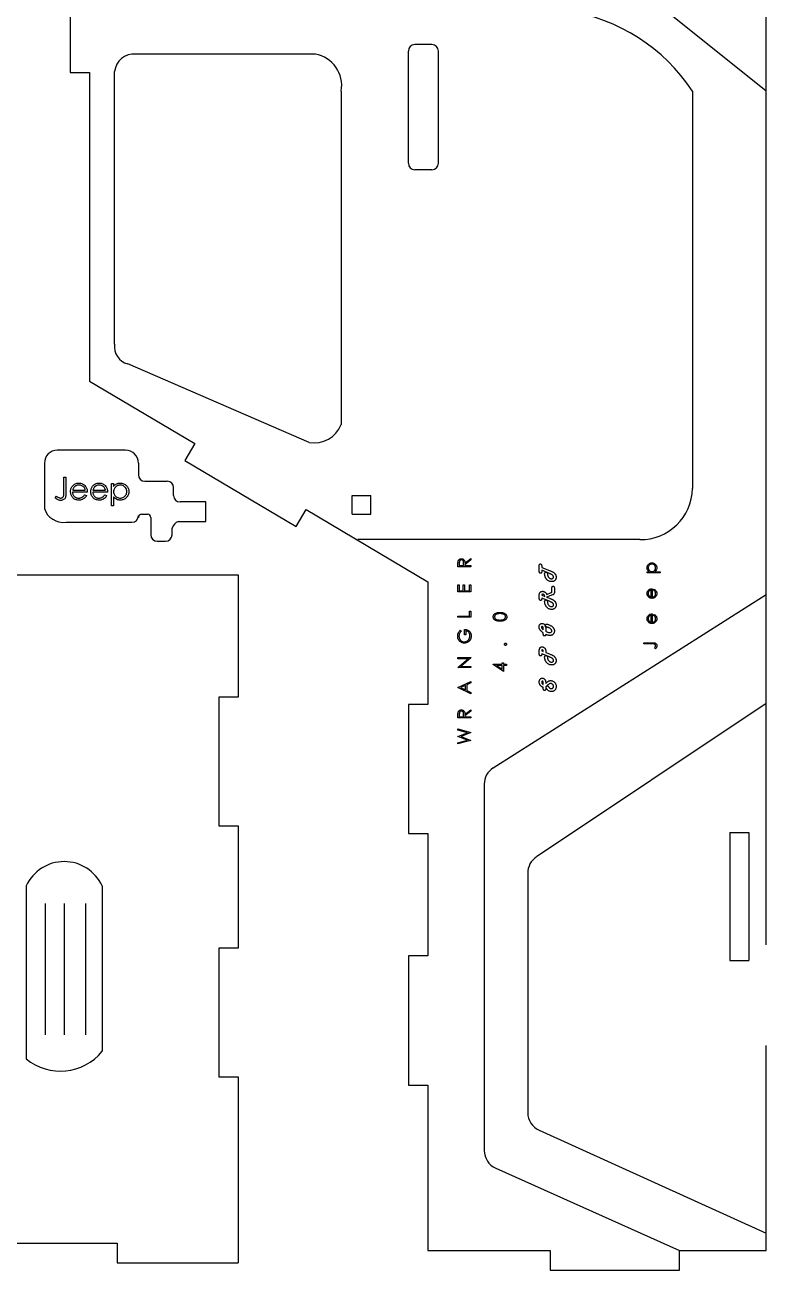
# Model space of a CAD drawing. Header units: millimetres. Extents: x 0 to 627, y -7 to 442.
# Drawn here: x 201.6 to 316.6, y 9.7 to 203 of the extents above; entities that cross this region are included whole.
import ezdxf

# ---------------------------------------------------------------- set-up
doc = ezdxf.new("R2010")
doc.units = ezdxf.units.MM

msp = doc.modelspace()

# ---------------------------------------------------------------- linework, layer by layer
at = {"color": 7, "linetype": 'Continuous'}
for p, q in [((316.63, 60.21), (316.63, 244.57)), ((316.63, 192.7), (267.4, 232.2)), ((208.61, 215.65), (208.61, 195.6)), ((264.76, 199.92), (262.11, 199.92)), ((246.66, 198.44), (218.79, 198.44)), ((261.11, 181.5), (261.11, 198.92)), ((265.76, 181.5), (265.76, 198.92)), ((208.61, 195.6), (211.63, 195.6)), ((211.63, 195.6), (211.63, 147.68)), ((215.5, 153.43), (215.5, 195.74)), ((250.68, 192.7), (250.68, 140.95)), ((305.2, 192.7), (305.2, 131.03)), ((264.76, 180.5), (262.11, 180.5)), ((245.71, 138.15), (217.55, 150.37)), ((211.63, 147.68), (227.97, 137.99)), ((227.97, 137.99), (226.43, 135.39)), ((217.2, 136.97), (206.62, 136.97)), ((226.43, 135.39), (243.67, 125.15)), ((204.62, 134.97), (204.62, 127.94)), ((219.2, 134.97), (219.2, 133.16)), ((220.2, 132.16), (221.67, 132.16)), ((221.67, 132.16), (223.67, 132.16)), ((224.67, 129.94), (224.67, 131.16)), ((252.37, 127.04), (252.37, 129.94)), ((252.37, 129.94), (255.27, 129.94)), ((255.27, 127.04), (255.27, 129.94)), ((229.67, 128.94), (225.67, 128.94)), ((229.67, 125.9), (229.67, 128.94)), ((243.67, 125.15), (245.22, 127.75)), ((245.22, 127.75), (264.13, 116.53)), ((207.97, 125.79), (218.2, 125.79)), ((219.2, 126.79), (219.2, 126.55)), ((219.7, 127.05), (220.62, 127.05)), ((221.12, 126.55), (221.12, 123.85)), ((225.42, 125.9), (229.67, 125.9)), ((252.37, 127.04), (255.27, 127.04)), ((224.42, 123.85), (224.42, 124.89)), ((222.12, 122.85), (223.42, 122.85)), ((297.03, 123.1), (253.28, 123.1)), ((118.22, 117.64), (216.3, 117.64)), ((216.3, 117.64), (234.7, 117.64)), ((234.7, 117.64), (234.7, 98.64)), ((264.13, 116.53), (264.13, 97.53)), ((316.63, 114.53), (274.28, 87.65)), ((234.7, 98.64), (231.67, 98.64)), ((231.67, 98.64), (231.67, 78.69)), ((261.11, 97.53), (261.11, 77.48)), ((264.13, 97.53), (261.11, 97.53)), ((316.63, 97.66), (280.97, 73.84)), ((272.88, 85.12), (272.88, 28.29)), ((231.67, 78.69), (234.7, 78.69)), ((234.7, 78.69), (234.7, 59.69)), ((261.11, 77.48), (264.13, 77.48)), ((264.13, 77.48), (264.13, 58.48)), ((311.03, 77.65), (313.93, 77.65)), ((311.03, 77.65), (311.03, 57.75)), ((313.93, 77.65), (313.93, 57.75)), ((279.63, 71.34), (279.63, 34.18)), ((201.77, 69.36), (201.77, 42.52)), ((213.58, 69.36), (213.58, 43.68)), ((204.72, 66.6), (204.72, 46.26)), ((207.68, 66.6), (207.68, 46.26)), ((210.98, 66.6), (210.98, 46.26)), ((231.67, 59.69), (231.67, 39.74)), ((234.7, 59.69), (231.67, 59.69)), ((261.11, 58.48), (261.11, 38.43)), ((264.13, 58.48), (261.11, 58.48)), ((311.03, 57.75), (313.93, 57.75)), ((316.63, 12.75), (316.63, 44.57)), ((231.67, 39.74), (234.7, 39.74)), ((234.7, 39.74), (234.7, 10.84)), ((261.11, 38.43), (264.13, 38.43)), ((264.13, 38.43), (264.13, 12.75)), ((281.39, 31.45), (316.63, 15.47)), ((274.67, 25.54), (303.18, 12.75)), ((196.02, 13.88), (215.92, 13.88)), ((215.92, 13.88), (215.92, 10.84)), ((264.13, 12.75), (283.13, 12.75)), ((283.13, 12.75), (283.13, 9.73)), ((303.18, 12.75), (316.63, 12.75)), ((303.18, 9.73), (303.18, 12.75)), ((215.92, 10.84), (234.7, 10.84)), ((283.13, 9.73), (303.18, 9.73))]:
    msp.add_line(p, q, dxfattribs=at)
at = {"color": 7, "linetype": 'Continuous', "flags": 128}
for points in [[(207.63, 132.77), (207.95, 132.77), (207.95, 132.77), (207.95, 130.4), (207.95, 130.4), (207.95, 130.27), (207.94, 130.15), (207.94, 130.04), (207.93, 129.94), (207.92, 129.85), (207.9, 129.77), (207.88, 129.7), (207.87, 129.64), (207.82, 129.54), (207.76, 129.45), (207.68, 129.37), (207.59, 129.3), (207.49, 129.25), (207.38, 129.21), (207.26, 129.18), (207.13, 129.18), (207.13, 129.18), (207.03, 129.18), (206.93, 129.2), (206.83, 129.23), (206.73, 129.27), (206.63, 129.32), (206.52, 129.39), (206.41, 129.48), (206.29, 129.58), (206.29, 129.58), (206.47, 129.85), (206.47, 129.85), (206.6, 129.76), (206.72, 129.69), (206.83, 129.63), (206.92, 129.59), (206.92, 129.59), (206.98, 129.56), (207.04, 129.55), (207.09, 129.54), (207.15, 129.54), (207.15, 129.54), (207.22, 129.54), (207.29, 129.56), (207.36, 129.58), (207.42, 129.62), (207.47, 129.67), (207.52, 129.73), (207.56, 129.79), (207.59, 129.86), (207.6, 129.9), (207.61, 129.95), (207.61, 130.01), (207.62, 130.08), (207.63, 130.16), (207.63, 130.24), (207.63, 130.33), (207.63, 130.44), (207.63, 130.44), (207.63, 132.77)], [(210.85, 130.07), (211.13, 129.93), (211.13, 129.93), (211.07, 129.81), (210.99, 129.7), (210.91, 129.61), (210.83, 129.53), (210.74, 129.46), (210.65, 129.4), (210.55, 129.34), (210.44, 129.3), (210.33, 129.27), (210.21, 129.24), (210.09, 129.23), (209.95, 129.22), (209.95, 129.22), (209.81, 129.23), (209.67, 129.25), (209.54, 129.28), (209.41, 129.32), (209.3, 129.38), (209.19, 129.45), (209.1, 129.53), (209.01, 129.62), (208.93, 129.73), (208.86, 129.83), (208.8, 129.94), (208.75, 130.06), (208.71, 130.17), (208.69, 130.29), (208.67, 130.41), (208.67, 130.54), (208.67, 130.54), (208.67, 130.66), (208.68, 130.77), (208.71, 130.88), (208.74, 130.99), (208.78, 131.1), (208.83, 131.2), (208.89, 131.3), (208.96, 131.39), (208.96, 131.39), (209.06, 131.5), (209.16, 131.6), (209.28, 131.68), (209.4, 131.75), (209.53, 131.8), (209.66, 131.84), (209.81, 131.86), (209.96, 131.87), (209.96, 131.87), (210.12, 131.86), (210.27, 131.84), (210.41, 131.8), (210.54, 131.74), (210.66, 131.67), (210.78, 131.59), (210.89, 131.48), (210.99, 131.36), (210.99, 131.36), (211.05, 131.27), (211.11, 131.18), (211.16, 131.07), (211.2, 130.97), (211.23, 130.85), (211.25, 130.73), (211.26, 130.61), (211.27, 130.48), (211.27, 130.48), (208.98, 130.48), (208.98, 130.48), (208.99, 130.38), (209, 130.28), (209.02, 130.19), (209.05, 130.1), (209.09, 130.02), (209.14, 129.94), (209.19, 129.87), (209.25, 129.8), (209.32, 129.74), (209.4, 129.68), (209.47, 129.64), (209.55, 129.6), (209.64, 129.57), (209.73, 129.55), (209.82, 129.54), (209.91, 129.54), (209.91, 129.54), (210.01, 129.54), (210.1, 129.55), (210.19, 129.57), (210.28, 129.59), (210.37, 129.63), (210.45, 129.66), (210.52, 129.71), (210.58, 129.75), (210.65, 129.81), (210.71, 129.88), (210.78, 129.97), (210.85, 130.07)], [(210.95, 130.79), (210.92, 130.92), (210.87, 131.03), (210.82, 131.12), (210.76, 131.21), (210.69, 131.28), (210.61, 131.35), (210.52, 131.41), (210.42, 131.46), (210.31, 131.5), (210.2, 131.53), (210.09, 131.55), (209.98, 131.55), (209.98, 131.55), (209.88, 131.55), (209.79, 131.54), (209.7, 131.52), (209.62, 131.49), (209.54, 131.46), (209.46, 131.42), (209.39, 131.37), (209.32, 131.31), (209.32, 131.31), (209.27, 131.27), (209.22, 131.22), (209.18, 131.16), (209.14, 131.1), (209.1, 131.03), (209.07, 130.95), (209.04, 130.88), (209.01, 130.79), (209.01, 130.79), (210.95, 130.79)], [(214, 130.07), (214.27, 129.93), (214.27, 129.93), (214.21, 129.81), (214.13, 129.7), (214.05, 129.61), (213.97, 129.53), (213.88, 129.46), (213.79, 129.4), (213.69, 129.34), (213.58, 129.3), (213.47, 129.27), (213.35, 129.24), (213.23, 129.23), (213.09, 129.22), (213.09, 129.22), (212.95, 129.23), (212.81, 129.25), (212.68, 129.28), (212.55, 129.32), (212.44, 129.38), (212.33, 129.45), (212.24, 129.53), (212.15, 129.62), (212.07, 129.73), (212, 129.83), (211.94, 129.94), (211.89, 130.06), (211.85, 130.17), (211.83, 130.29), (211.81, 130.41), (211.81, 130.54), (211.81, 130.54), (211.81, 130.66), (211.83, 130.77), (211.85, 130.88), (211.88, 130.99), (211.92, 131.1), (211.97, 131.2), (212.03, 131.3), (212.1, 131.39), (212.1, 131.39), (212.2, 131.5), (212.3, 131.6), (212.42, 131.68), (212.54, 131.75), (212.67, 131.8), (212.8, 131.84), (212.95, 131.86), (213.1, 131.87), (213.1, 131.87), (213.26, 131.86), (213.41, 131.84), (213.55, 131.8), (213.68, 131.74), (213.81, 131.67), (213.92, 131.59), (214.03, 131.48), (214.13, 131.36), (214.13, 131.36), (214.2, 131.27), (214.25, 131.18), (214.3, 131.07), (214.34, 130.97), (214.37, 130.85), (214.39, 130.73), (214.4, 130.61), (214.41, 130.48), (214.41, 130.48), (212.12, 130.48), (212.12, 130.48), (212.13, 130.38), (212.14, 130.28), (212.16, 130.19), (212.19, 130.1), (212.23, 130.02), (212.28, 129.94), (212.33, 129.87), (212.4, 129.8), (212.46, 129.74), (212.54, 129.68), (212.61, 129.64), (212.69, 129.6), (212.78, 129.57), (212.87, 129.55), (212.96, 129.54), (213.05, 129.54), (213.05, 129.54), (213.15, 129.54), (213.24, 129.55), (213.33, 129.57), (213.42, 129.59), (213.51, 129.63), (213.59, 129.66), (213.66, 129.71), (213.72, 129.75), (213.79, 129.81), (213.85, 129.88), (213.92, 129.97), (214, 130.07)], [(214.1, 130.79), (214.06, 130.92), (214.01, 131.03), (213.96, 131.12), (213.9, 131.21), (213.83, 131.28), (213.75, 131.35), (213.66, 131.41), (213.56, 131.46), (213.45, 131.5), (213.34, 131.53), (213.23, 131.55), (213.12, 131.55), (213.12, 131.55), (213.02, 131.55), (212.93, 131.54), (212.84, 131.52), (212.76, 131.49), (212.68, 131.46), (212.6, 131.42), (212.53, 131.37), (212.46, 131.31), (212.46, 131.31), (212.41, 131.27), (212.36, 131.22), (212.32, 131.16), (212.28, 131.1), (212.25, 131.03), (212.21, 130.95), (212.18, 130.88), (212.15, 130.79), (212.15, 130.79), (214.1, 130.79)], [(215.04, 131.82), (215.35, 131.82), (215.35, 131.82), (215.35, 131.35), (215.35, 131.35), (215.45, 131.48), (215.57, 131.58), (215.68, 131.67), (215.81, 131.74), (215.94, 131.8), (216.08, 131.84), (216.23, 131.86), (216.39, 131.87), (216.39, 131.87), (216.52, 131.86), (216.65, 131.84), (216.78, 131.81), (216.9, 131.77), (217.02, 131.72), (217.13, 131.65), (217.23, 131.57), (217.34, 131.48), (217.43, 131.38), (217.51, 131.28), (217.58, 131.17), (217.63, 131.06), (217.67, 130.94), (217.71, 130.81), (217.72, 130.68), (217.73, 130.55), (217.73, 130.55), (217.72, 130.42), (217.71, 130.28), (217.68, 130.16), (217.63, 130.04), (217.58, 129.92), (217.51, 129.81), (217.43, 129.71), (217.34, 129.61), (217.24, 129.52), (217.13, 129.44), (217.02, 129.37), (216.91, 129.32), (216.79, 129.28), (216.66, 129.25), (216.53, 129.23), (216.4, 129.22), (216.4, 129.22), (216.24, 129.23), (216.1, 129.25), (215.96, 129.29), (215.82, 129.35), (215.7, 129.42), (215.57, 129.51), (215.46, 129.61), (215.35, 129.73), (215.35, 129.73), (215.35, 128.32), (215.35, 128.32), (215.04, 128.32), (215.04, 128.32), (215.04, 131.82)], [(216.38, 131.55), (216.28, 131.55), (216.17, 131.54), (216.08, 131.51), (215.98, 131.48), (215.89, 131.44), (215.81, 131.39), (215.73, 131.33), (215.65, 131.26), (215.58, 131.19), (215.52, 131.11), (215.47, 131.02), (215.43, 130.94), (215.39, 130.84), (215.37, 130.75), (215.36, 130.64), (215.35, 130.54), (215.35, 130.54), (215.36, 130.4), (215.38, 130.27), (215.43, 130.14), (215.48, 130.03), (215.56, 129.92), (215.65, 129.82), (215.75, 129.74), (215.87, 129.67), (215.99, 129.61), (216.12, 129.57), (216.25, 129.54), (216.39, 129.54), (216.39, 129.54), (216.52, 129.54), (216.65, 129.57), (216.78, 129.61), (216.9, 129.67), (217.01, 129.74), (217.11, 129.83), (217.2, 129.93), (217.27, 130.04), (217.34, 130.17), (217.38, 130.29), (217.41, 130.42), (217.42, 130.55), (217.42, 130.55), (217.41, 130.68), (217.38, 130.81), (217.34, 130.93), (217.28, 131.05), (217.2, 131.17), (217.11, 131.26), (217.01, 131.35), (216.9, 131.42), (216.78, 131.48), (216.65, 131.52), (216.52, 131.55), (216.38, 131.55)], [(268.81, 118.88), (268.81, 119.28), (268.81, 119.28), (268.81, 119.36), (268.81, 119.43), (268.81, 119.5), (268.81, 119.56), (268.82, 119.61), (268.82, 119.66), (268.83, 119.7), (268.83, 119.73), (268.83, 119.73), (268.85, 119.77), (268.86, 119.82), (268.88, 119.86), (268.9, 119.89), (268.92, 119.93), (268.95, 119.96), (268.98, 119.99), (269.01, 120.02), (269.04, 120.05), (269.08, 120.07), (269.12, 120.09), (269.16, 120.11), (269.2, 120.12), (269.25, 120.13), (269.29, 120.13), (269.34, 120.13), (269.34, 120.13), (269.42, 120.13), (269.5, 120.11), (269.56, 120.09), (269.63, 120.06), (269.69, 120.01), (269.74, 119.96), (269.78, 119.9), (269.82, 119.83), (269.83, 119.79), (269.85, 119.75), (269.86, 119.7), (269.87, 119.66), (269.87, 119.6), (269.88, 119.55), (269.88, 119.49), (269.88, 119.42), (269.88, 119.42), (270.81, 120.16), (270.81, 120.16), (270.81, 119.94), (270.81, 119.94), (269.88, 119.2), (269.88, 119.2), (269.88, 119.06), (269.88, 119.06), (270.81, 119.06), (270.81, 119.06), (270.81, 118.88), (270.81, 118.88), (268.81, 118.88)], [(269.01, 119.06), (269.68, 119.06), (269.68, 119.06), (269.68, 119.42), (269.68, 119.42), (269.68, 119.47), (269.68, 119.52), (269.68, 119.57), (269.67, 119.61), (269.67, 119.65), (269.66, 119.68), (269.65, 119.71), (269.64, 119.74), (269.62, 119.79), (269.6, 119.83), (269.56, 119.87), (269.52, 119.9), (269.48, 119.92), (269.44, 119.94), (269.39, 119.95), (269.34, 119.95), (269.34, 119.95), (269.29, 119.95), (269.25, 119.94), (269.2, 119.92), (269.16, 119.9), (269.12, 119.87), (269.09, 119.83), (269.07, 119.79), (269.05, 119.74), (269.04, 119.72), (269.03, 119.69), (269.02, 119.66), (269.02, 119.62), (269.02, 119.58), (269.01, 119.53), (269.01, 119.48), (269.01, 119.43), (269.01, 119.43), (269.01, 119.06)], [(281.8, 118.79), (282.99, 118.31), (282.99, 118.31), (283.09, 118.27), (283.19, 118.23), (283.28, 118.19), (283.36, 118.15), (283.43, 118.12), (283.49, 118.09), (283.54, 118.07), (283.58, 118.04), (283.66, 117.99), (283.74, 117.93), (283.81, 117.86), (283.87, 117.78), (283.87, 117.78), (283.91, 117.73), (283.95, 117.67), (283.98, 117.61), (284, 117.54), (284.02, 117.48), (284.03, 117.41), (284.04, 117.33), (284.04, 117.26), (284.04, 117.26), (284.04, 117.18), (284.03, 117.11), (284.02, 117.05), (284, 116.98), (283.97, 116.92), (283.93, 116.86), (283.89, 116.81), (283.85, 116.76), (283.8, 116.71), (283.74, 116.68), (283.69, 116.64), (283.62, 116.62), (283.56, 116.59), (283.49, 116.58), (283.42, 116.57), (283.34, 116.57), (283.34, 116.57), (283.24, 116.57), (283.14, 116.59), (283.05, 116.61), (282.96, 116.64), (282.87, 116.69), (282.78, 116.74), (282.7, 116.8), (282.62, 116.87), (282.62, 116.87), (282.58, 116.91), (282.55, 116.96), (282.51, 117), (282.48, 117.05), (282.44, 117.1), (282.41, 117.16), (282.39, 117.21), (282.36, 117.27), (282.32, 117.39), (282.29, 117.51), (282.27, 117.63), (282.26, 117.75), (282.26, 117.75), (282.26, 117.82), (282.28, 117.87), (282.3, 117.93), (282.32, 117.97), (282.36, 118.01), (282.39, 118.03), (282.43, 118.05), (282.47, 118.05), (282.47, 118.05), (282.5, 118.05), (282.52, 118.05), (282.54, 118.04), (282.56, 118.03), (282.58, 118.02), (282.6, 118), (282.62, 117.98), (282.64, 117.96), (282.64, 117.96), (282.65, 117.94), (282.65, 117.93), (282.66, 117.91), (282.67, 117.88), (282.67, 117.86), (282.68, 117.83), (282.68, 117.8), (282.69, 117.76), (282.69, 117.76), (282.69, 117.7), (282.7, 117.63), (282.71, 117.57), (282.73, 117.52), (282.75, 117.46), (282.77, 117.41), (282.79, 117.36), (282.81, 117.32), (282.81, 117.32), (282.85, 117.26), (282.9, 117.2), (282.96, 117.15), (283.03, 117.11), (283.09, 117.07), (283.17, 117.05), (283.24, 117.03), (283.32, 117.03), (283.32, 117.03), (283.36, 117.03), (283.39, 117.03), (283.43, 117.04), (283.46, 117.05), (283.49, 117.06), (283.51, 117.07), (283.54, 117.08), (283.56, 117.1), (283.59, 117.14), (283.62, 117.18), (283.63, 117.23), (283.64, 117.28), (283.64, 117.28), (283.64, 117.32), (283.63, 117.36), (283.62, 117.4), (283.6, 117.43), (283.58, 117.47), (283.56, 117.5), (283.53, 117.53), (283.5, 117.56), (283.46, 117.6), (283.41, 117.63), (283.36, 117.66), (283.3, 117.69), (283.23, 117.73), (283.16, 117.76), (283.07, 117.8), (282.99, 117.84), (282.99, 117.84), (281.8, 118.33), (281.8, 118.33), (281.8, 118.08), (281.8, 118.08), (281.8, 118.03), (281.79, 117.99), (281.78, 117.95), (281.76, 117.92), (281.74, 117.9), (281.71, 117.88), (281.68, 117.87), (281.64, 117.87), (281.64, 117.87), (281.59, 117.87), (281.55, 117.88), (281.51, 117.91), (281.48, 117.94), (281.46, 117.98), (281.44, 118.03), (281.43, 118.09), (281.42, 118.15), (281.42, 118.15), (281.42, 119.07), (281.42, 119.07), (281.42, 119.11), (281.42, 119.11), (281.45, 119.22), (281.45, 119.22), (281.46, 119.25), (281.47, 119.27), (281.49, 119.28), (281.5, 119.3), (281.52, 119.31), (281.54, 119.32), (281.56, 119.32), (281.58, 119.32), (281.58, 119.32), (281.63, 119.32), (281.67, 119.3), (281.71, 119.28), (281.74, 119.24), (281.77, 119.19), (281.79, 119.14), (281.8, 119.07), (281.8, 119), (281.8, 119), (281.8, 118.79)], [(298.18, 117.95), (298.18, 118.12), (298.18, 118.12), (298.45, 118.12), (298.45, 118.12), (298.38, 118.18), (298.32, 118.25), (298.26, 118.31), (298.22, 118.39), (298.19, 118.46), (298.17, 118.54), (298.16, 118.63), (298.15, 118.72), (298.15, 118.72), (298.16, 118.79), (298.17, 118.87), (298.18, 118.94), (298.21, 119.01), (298.24, 119.08), (298.28, 119.14), (298.32, 119.2), (298.37, 119.26), (298.43, 119.31), (298.49, 119.36), (298.55, 119.4), (298.62, 119.43), (298.69, 119.45), (298.76, 119.47), (298.83, 119.48), (298.91, 119.48), (298.91, 119.48), (298.98, 119.48), (299.06, 119.47), (299.13, 119.45), (299.2, 119.43), (299.26, 119.4), (299.33, 119.36), (299.39, 119.31), (299.44, 119.26), (299.5, 119.2), (299.54, 119.14), (299.58, 119.08), (299.61, 119.01), (299.63, 118.94), (299.65, 118.87), (299.66, 118.8), (299.67, 118.72), (299.67, 118.72), (299.66, 118.63), (299.65, 118.55), (299.63, 118.47), (299.59, 118.39), (299.55, 118.32), (299.5, 118.25), (299.44, 118.19), (299.38, 118.12), (299.38, 118.12), (300.18, 118.12), (300.18, 118.12), (300.18, 117.95), (300.18, 117.95), (298.18, 117.95)], [(298.33, 118.71), (298.34, 118.65), (298.34, 118.59), (298.36, 118.54), (298.37, 118.48), (298.4, 118.43), (298.43, 118.38), (298.46, 118.34), (298.5, 118.29), (298.54, 118.25), (298.59, 118.22), (298.64, 118.19), (298.69, 118.17), (298.74, 118.15), (298.79, 118.14), (298.85, 118.13), (298.91, 118.12), (298.91, 118.12), (298.99, 118.13), (299.07, 118.14), (299.14, 118.17), (299.2, 118.2), (299.27, 118.24), (299.32, 118.29), (299.37, 118.35), (299.41, 118.42), (299.44, 118.49), (299.47, 118.56), (299.48, 118.64), (299.49, 118.72), (299.49, 118.72), (299.48, 118.79), (299.47, 118.87), (299.44, 118.94), (299.41, 119.01), (299.37, 119.07), (299.32, 119.13), (299.26, 119.18), (299.2, 119.22), (299.13, 119.26), (299.06, 119.28), (298.98, 119.3), (298.91, 119.3), (298.91, 119.3), (298.83, 119.3), (298.76, 119.28), (298.69, 119.26), (298.62, 119.22), (298.56, 119.18), (298.5, 119.13), (298.45, 119.07), (298.41, 119.01), (298.38, 118.94), (298.35, 118.87), (298.34, 118.79), (298.33, 118.71)], [(268.81, 114.97), (268.81, 116.1), (268.81, 116.1), (269.01, 116.1), (269.01, 116.1), (269.01, 115.15), (269.01, 115.15), (269.63, 115.15), (269.63, 115.15), (269.63, 116.1), (269.63, 116.1), (269.83, 116.1), (269.83, 116.1), (269.83, 115.15), (269.83, 115.15), (270.6, 115.15), (270.6, 115.15), (270.6, 116.1), (270.6, 116.1), (270.81, 116.1), (270.81, 116.1), (270.81, 114.97), (270.81, 114.97), (268.81, 114.97)], [(282.59, 114.59), (283.28, 114.88), (283.28, 114.88), (283.3, 114.89), (283.33, 114.9), (283.35, 114.92), (283.37, 114.93), (283.38, 114.94), (283.39, 114.95), (283.39, 114.97), (283.4, 114.98), (283.4, 114.98), (283.4, 115.03), (283.4, 115.03), (283.4, 115.62), (283.4, 115.62), (283.4, 115.68), (283.41, 115.73), (283.42, 115.78), (283.43, 115.81), (283.46, 115.84), (283.48, 115.86), (283.51, 115.87), (283.55, 115.88), (283.55, 115.88), (283.6, 115.87), (283.64, 115.86), (283.68, 115.83), (283.71, 115.79), (283.74, 115.75), (283.76, 115.69), (283.77, 115.63), (283.77, 115.55), (283.77, 115.55), (283.77, 114.91), (283.77, 114.91), (283.77, 114.84), (283.76, 114.78), (283.74, 114.72), (283.71, 114.67), (283.67, 114.62), (283.62, 114.58), (283.57, 114.54), (283.5, 114.51), (283.5, 114.51), (282.54, 114.15), (282.54, 114.15), (282.99, 114), (282.99, 114), (283.07, 113.97), (283.14, 113.94), (283.21, 113.91), (283.27, 113.88), (283.32, 113.86), (283.37, 113.84), (283.41, 113.82), (283.44, 113.81), (283.5, 113.78), (283.56, 113.74), (283.61, 113.71), (283.67, 113.67), (283.67, 113.67), (283.72, 113.63), (283.76, 113.6), (283.8, 113.56), (283.83, 113.52), (283.87, 113.48), (283.9, 113.44), (283.93, 113.39), (283.95, 113.35), (283.97, 113.3), (283.99, 113.26), (284.01, 113.21), (284.02, 113.16), (284.03, 113.11), (284.04, 113.06), (284.04, 113), (284.04, 112.95), (284.04, 112.95), (284.04, 112.87), (284.03, 112.8), (284.02, 112.73), (284, 112.67), (283.97, 112.61), (283.93, 112.55), (283.9, 112.5), (283.85, 112.45), (283.8, 112.4), (283.74, 112.36), (283.69, 112.33), (283.62, 112.31), (283.56, 112.28), (283.49, 112.27), (283.42, 112.26), (283.34, 112.26), (283.34, 112.26), (283.24, 112.26), (283.14, 112.28), (283.05, 112.3), (282.96, 112.33), (282.87, 112.37), (282.79, 112.43), (282.7, 112.49), (282.63, 112.56), (282.63, 112.56), (282.59, 112.6), (282.55, 112.64), (282.51, 112.69), (282.48, 112.74), (282.45, 112.79), (282.42, 112.85), (282.39, 112.9), (282.36, 112.96), (282.32, 113.08), (282.29, 113.2), (282.27, 113.32), (282.26, 113.44), (282.26, 113.44), (282.26, 113.51), (282.28, 113.56), (282.3, 113.61), (282.32, 113.66), (282.36, 113.7), (282.39, 113.72), (282.43, 113.74), (282.47, 113.74), (282.47, 113.74), (282.5, 113.74), (282.52, 113.74), (282.54, 113.73), (282.56, 113.72), (282.58, 113.7), (282.6, 113.69), (282.62, 113.67), (282.64, 113.64), (282.64, 113.64), (282.65, 113.63), (282.65, 113.62), (282.66, 113.6), (282.67, 113.57), (282.67, 113.55), (282.68, 113.52), (282.68, 113.49), (282.69, 113.45), (282.69, 113.45), (282.69, 113.38), (282.7, 113.32), (282.71, 113.26), (282.73, 113.2), (282.75, 113.15), (282.77, 113.1), (282.79, 113.05), (282.81, 113.01), (282.81, 113.01), (282.85, 112.95), (282.9, 112.89), (282.96, 112.84), (283.03, 112.8), (283.09, 112.76), (283.17, 112.74), (283.24, 112.72), (283.31, 112.72), (283.31, 112.72), (283.35, 112.72), (283.39, 112.72), (283.42, 112.73), (283.46, 112.73), (283.49, 112.74), (283.51, 112.76), (283.54, 112.77), (283.56, 112.79), (283.59, 112.82), (283.62, 112.87), (283.63, 112.91), (283.64, 112.97), (283.64, 112.97), (283.64, 113.01), (283.63, 113.04), (283.62, 113.08), (283.6, 113.12), (283.58, 113.15), (283.56, 113.19), (283.53, 113.22), (283.5, 113.25), (283.46, 113.28), (283.41, 113.31), (283.36, 113.34), (283.3, 113.38), (283.23, 113.41), (283.16, 113.45), (283.07, 113.48), (282.99, 113.52), (282.99, 113.52), (281.8, 114.01), (281.8, 114.01), (281.8, 113.89), (281.8, 113.89), (281.8, 113.84), (281.79, 113.79), (281.78, 113.75), (281.76, 113.72), (281.74, 113.69), (281.71, 113.68), (281.68, 113.67), (281.65, 113.66), (281.65, 113.66), (281.59, 113.67), (281.55, 113.68), (281.51, 113.71), (281.48, 113.74), (281.46, 113.79), (281.44, 113.84), (281.43, 113.89), (281.42, 113.96), (281.42, 113.96), (281.42, 114.42), (281.42, 114.42), (281.42, 114.51), (281.43, 114.59), (281.44, 114.66), (281.45, 114.71), (281.46, 114.76), (281.48, 114.8), (281.51, 114.85), (281.54, 114.89), (281.54, 114.89), (281.58, 114.93), (281.62, 114.97), (281.67, 115), (281.71, 115.02), (281.77, 115.04), (281.82, 115.06), (281.88, 115.06), (281.94, 115.07), (281.94, 115.07), (282, 115.07), (282.05, 115.06), (282.1, 115.05), (282.16, 115.03), (282.21, 115.01), (282.26, 114.99), (282.3, 114.96), (282.35, 114.93), (282.39, 114.89), (282.43, 114.86), (282.47, 114.82), (282.5, 114.78), (282.53, 114.73), (282.55, 114.69), (282.57, 114.64), (282.59, 114.59)], [(282.28, 114.27), (282.28, 114.26), (282.28, 114.26), (282.27, 114.32), (282.26, 114.38), (282.24, 114.43), (282.22, 114.47), (282.22, 114.47), (282.2, 114.5), (282.17, 114.53), (282.14, 114.56), (282.11, 114.57), (282.08, 114.59), (282.04, 114.6), (282.01, 114.61), (281.97, 114.61), (281.97, 114.61), (281.93, 114.61), (281.9, 114.6), (281.87, 114.59), (281.84, 114.57), (281.82, 114.55), (281.81, 114.53), (281.8, 114.5), (281.8, 114.46), (281.8, 114.46), (281.8, 114.48), (281.8, 114.48), (282.28, 114.27)], [(299.18, 115.23), (299.26, 115.39), (299.26, 115.39), (299.33, 115.35), (299.39, 115.31), (299.44, 115.27), (299.49, 115.22), (299.53, 115.17), (299.57, 115.11), (299.6, 115.06), (299.62, 115), (299.64, 114.93), (299.65, 114.87), (299.66, 114.79), (299.67, 114.72), (299.67, 114.72), (299.66, 114.63), (299.65, 114.56), (299.63, 114.48), (299.61, 114.41), (299.58, 114.35), (299.54, 114.29), (299.49, 114.23), (299.44, 114.18), (299.38, 114.13), (299.32, 114.09), (299.25, 114.06), (299.19, 114.03), (299.12, 114.01), (299.06, 114), (298.99, 113.99), (298.91, 113.98), (298.91, 113.98), (298.85, 113.99), (298.78, 113.99), (298.72, 114.01), (298.65, 114.03), (298.59, 114.05), (298.54, 114.08), (298.48, 114.11), (298.43, 114.15), (298.43, 114.15), (298.36, 114.21), (298.31, 114.27), (298.26, 114.33), (298.22, 114.4), (298.19, 114.48), (298.17, 114.55), (298.16, 114.64), (298.15, 114.72), (298.15, 114.72), (298.16, 114.81), (298.17, 114.9), (298.19, 114.98), (298.23, 115.05), (298.27, 115.13), (298.32, 115.19), (298.37, 115.25), (298.44, 115.31), (298.44, 115.31), (298.49, 115.35), (298.55, 115.38), (298.61, 115.41), (298.67, 115.43), (298.73, 115.45), (298.8, 115.46), (298.87, 115.47), (298.95, 115.47), (298.95, 115.47), (298.95, 114.16), (298.95, 114.16), (299.01, 114.17), (299.06, 114.17), (299.11, 114.19), (299.16, 114.21), (299.21, 114.23), (299.25, 114.25), (299.3, 114.28), (299.34, 114.32), (299.37, 114.36), (299.4, 114.4), (299.43, 114.44), (299.45, 114.49), (299.47, 114.54), (299.48, 114.59), (299.48, 114.64), (299.49, 114.7), (299.49, 114.7), (299.48, 114.75), (299.48, 114.8), (299.47, 114.85), (299.45, 114.91), (299.43, 114.96), (299.41, 115), (299.39, 115.04), (299.36, 115.08), (299.33, 115.12), (299.29, 115.15), (299.24, 115.19), (299.18, 115.23)], [(298.77, 115.29), (298.7, 115.27), (298.63, 115.24), (298.58, 115.21), (298.53, 115.18), (298.49, 115.14), (298.45, 115.09), (298.42, 115.04), (298.39, 114.99), (298.36, 114.92), (298.35, 114.86), (298.34, 114.8), (298.33, 114.73), (298.33, 114.73), (298.33, 114.68), (298.34, 114.63), (298.35, 114.58), (298.37, 114.53), (298.39, 114.48), (298.41, 114.44), (298.44, 114.4), (298.47, 114.36), (298.47, 114.36), (298.5, 114.33), (298.53, 114.3), (298.56, 114.28), (298.59, 114.25), (298.63, 114.23), (298.68, 114.21), (298.72, 114.2), (298.77, 114.18), (298.77, 114.18), (298.77, 115.29)], [(268.81, 111.06), (268.81, 111.24), (268.81, 111.24), (270.6, 111.24), (270.6, 111.24), (270.6, 112.01), (270.6, 112.01), (270.81, 112.01), (270.81, 112.01), (270.81, 111.06), (270.81, 111.06), (268.81, 111.06)], [(275.33, 110.43), (275.24, 110.43), (275.14, 110.44), (275.06, 110.45), (274.98, 110.45), (274.91, 110.47), (274.84, 110.48), (274.78, 110.5), (274.72, 110.52), (274.67, 110.54), (274.62, 110.56), (274.57, 110.59), (274.53, 110.62), (274.49, 110.65), (274.45, 110.68), (274.42, 110.72), (274.39, 110.76), (274.36, 110.8), (274.34, 110.84), (274.32, 110.88), (274.31, 110.92), (274.3, 110.96), (274.29, 111.01), (274.28, 111.05), (274.28, 111.1), (274.28, 111.1), (274.28, 111.15), (274.29, 111.2), (274.3, 111.24), (274.31, 111.29), (274.32, 111.33), (274.34, 111.37), (274.37, 111.41), (274.39, 111.45), (274.42, 111.49), (274.45, 111.53), (274.49, 111.56), (274.53, 111.59), (274.58, 111.62), (274.62, 111.65), (274.67, 111.68), (274.73, 111.7), (274.79, 111.72), (274.85, 111.74), (274.92, 111.76), (274.99, 111.77), (275.07, 111.78), (275.15, 111.79), (275.24, 111.79), (275.33, 111.79), (275.33, 111.79), (275.42, 111.79), (275.51, 111.79), (275.59, 111.78), (275.67, 111.77), (275.74, 111.76), (275.81, 111.74), (275.87, 111.72), (275.93, 111.7), (275.99, 111.68), (276.04, 111.65), (276.08, 111.62), (276.13, 111.59), (276.17, 111.56), (276.2, 111.53), (276.24, 111.49), (276.27, 111.45), (276.3, 111.41), (276.32, 111.37), (276.34, 111.33), (276.35, 111.29), (276.37, 111.24), (276.37, 111.2), (276.38, 111.15), (276.38, 111.1), (276.38, 111.1), (276.38, 111.05), (276.38, 111.01), (276.37, 110.96), (276.35, 110.92), (276.34, 110.88), (276.32, 110.84), (276.3, 110.8), (276.27, 110.76), (276.24, 110.72), (276.21, 110.69), (276.17, 110.65), (276.13, 110.62), (276.09, 110.59), (276.05, 110.57), (276, 110.54), (275.94, 110.52), (275.89, 110.5), (275.82, 110.48), (275.75, 110.47), (275.68, 110.45), (275.6, 110.45), (275.52, 110.44), (275.43, 110.43), (275.33, 110.43)], [(275.33, 110.61), (275.41, 110.61), (275.49, 110.62), (275.56, 110.62), (275.62, 110.63), (275.68, 110.64), (275.74, 110.65), (275.79, 110.66), (275.83, 110.67), (275.87, 110.69), (275.91, 110.71), (275.95, 110.73), (275.98, 110.75), (276.01, 110.77), (276.04, 110.8), (276.07, 110.83), (276.09, 110.85), (276.13, 110.92), (276.15, 110.98), (276.17, 111.04), (276.18, 111.11), (276.18, 111.11), (276.17, 111.17), (276.16, 111.24), (276.13, 111.3), (276.09, 111.36), (276.07, 111.39), (276.04, 111.41), (276.01, 111.44), (275.98, 111.46), (275.95, 111.48), (275.91, 111.5), (275.88, 111.52), (275.83, 111.54), (275.83, 111.54), (275.78, 111.55), (275.72, 111.57), (275.66, 111.58), (275.6, 111.59), (275.54, 111.6), (275.47, 111.61), (275.4, 111.61), (275.33, 111.61), (275.33, 111.61), (275.26, 111.61), (275.19, 111.61), (275.12, 111.6), (275.06, 111.6), (275, 111.59), (274.95, 111.57), (274.9, 111.56), (274.85, 111.55), (274.8, 111.53), (274.76, 111.51), (274.72, 111.49), (274.68, 111.47), (274.65, 111.44), (274.62, 111.41), (274.59, 111.39), (274.57, 111.36), (274.53, 111.3), (274.51, 111.24), (274.49, 111.17), (274.48, 111.11), (274.48, 111.11), (274.49, 111.04), (274.51, 110.98), (274.53, 110.91), (274.57, 110.85), (274.59, 110.83), (274.62, 110.8), (274.65, 110.77), (274.68, 110.75), (274.71, 110.73), (274.75, 110.71), (274.79, 110.69), (274.83, 110.67), (274.87, 110.66), (274.92, 110.65), (274.98, 110.64), (275.04, 110.63), (275.1, 110.62), (275.17, 110.62), (275.25, 110.61), (275.33, 110.61)], [(299.18, 111.32), (299.26, 111.48), (299.26, 111.48), (299.33, 111.44), (299.39, 111.4), (299.44, 111.36), (299.49, 111.31), (299.53, 111.26), (299.57, 111.2), (299.6, 111.15), (299.62, 111.09), (299.64, 111.02), (299.65, 110.96), (299.66, 110.88), (299.67, 110.81), (299.67, 110.81), (299.66, 110.72), (299.65, 110.64), (299.63, 110.57), (299.61, 110.5), (299.58, 110.44), (299.54, 110.37), (299.49, 110.32), (299.44, 110.27), (299.38, 110.22), (299.32, 110.18), (299.25, 110.15), (299.19, 110.12), (299.12, 110.1), (299.06, 110.09), (298.99, 110.08), (298.91, 110.07), (298.91, 110.07), (298.85, 110.08), (298.78, 110.08), (298.72, 110.1), (298.65, 110.12), (298.59, 110.14), (298.54, 110.17), (298.48, 110.2), (298.43, 110.24), (298.43, 110.24), (298.36, 110.3), (298.31, 110.36), (298.26, 110.42), (298.22, 110.49), (298.19, 110.56), (298.17, 110.64), (298.16, 110.73), (298.15, 110.81), (298.15, 110.81), (298.16, 110.9), (298.17, 110.99), (298.19, 111.07), (298.23, 111.14), (298.27, 111.22), (298.32, 111.28), (298.37, 111.34), (298.44, 111.4), (298.44, 111.4), (298.49, 111.44), (298.55, 111.47), (298.61, 111.5), (298.67, 111.52), (298.73, 111.54), (298.8, 111.55), (298.87, 111.56), (298.95, 111.56), (298.95, 111.56), (298.95, 110.25), (298.95, 110.25), (299.01, 110.26), (299.06, 110.26), (299.11, 110.28), (299.16, 110.29), (299.21, 110.32), (299.25, 110.34), (299.3, 110.37), (299.34, 110.41), (299.37, 110.45), (299.4, 110.49), (299.43, 110.53), (299.45, 110.58), (299.47, 110.63), (299.48, 110.68), (299.48, 110.73), (299.49, 110.79), (299.49, 110.79), (299.48, 110.84), (299.48, 110.89), (299.47, 110.94), (299.45, 111), (299.43, 111.04), (299.41, 111.09), (299.39, 111.13), (299.36, 111.17), (299.33, 111.21), (299.29, 111.24), (299.24, 111.28), (299.18, 111.32)], [(298.77, 111.38), (298.7, 111.36), (298.63, 111.33), (298.58, 111.3), (298.53, 111.27), (298.49, 111.23), (298.45, 111.18), (298.42, 111.13), (298.39, 111.08), (298.36, 111.01), (298.35, 110.95), (298.34, 110.89), (298.33, 110.82), (298.33, 110.82), (298.33, 110.77), (298.34, 110.72), (298.35, 110.67), (298.37, 110.62), (298.39, 110.57), (298.41, 110.53), (298.44, 110.49), (298.47, 110.45), (298.47, 110.45), (298.5, 110.42), (298.53, 110.39), (298.56, 110.37), (298.59, 110.34), (298.63, 110.32), (298.68, 110.3), (298.72, 110.29), (298.77, 110.27), (298.77, 110.27), (298.77, 111.38)], [(269.15, 109.02), (269.29, 108.86), (269.29, 108.86), (269.22, 108.78), (269.15, 108.69), (269.09, 108.6), (269.04, 108.5), (269.01, 108.4), (268.98, 108.3), (268.97, 108.21), (268.96, 108.11), (268.96, 108.11), (268.96, 108.06), (268.97, 108), (268.98, 107.94), (268.99, 107.89), (269, 107.83), (269.02, 107.78), (269.05, 107.72), (269.07, 107.67), (269.1, 107.62), (269.14, 107.57), (269.17, 107.52), (269.21, 107.48), (269.25, 107.44), (269.29, 107.4), (269.34, 107.37), (269.38, 107.34), (269.43, 107.31), (269.48, 107.29), (269.53, 107.27), (269.59, 107.25), (269.64, 107.24), (269.69, 107.23), (269.74, 107.23), (269.8, 107.22), (269.8, 107.22), (269.85, 107.23), (269.91, 107.23), (269.96, 107.24), (270.01, 107.26), (270.07, 107.27), (270.12, 107.29), (270.17, 107.32), (270.22, 107.35), (270.27, 107.38), (270.32, 107.42), (270.36, 107.45), (270.4, 107.5), (270.44, 107.54), (270.47, 107.59), (270.51, 107.64), (270.54, 107.69), (270.56, 107.75), (270.59, 107.8), (270.61, 107.86), (270.62, 107.92), (270.64, 107.98), (270.65, 108.04), (270.65, 108.11), (270.65, 108.17), (270.65, 108.17), (270.65, 108.25), (270.64, 108.32), (270.63, 108.4), (270.61, 108.46), (270.59, 108.53), (270.56, 108.59), (270.52, 108.65), (270.48, 108.71), (270.44, 108.76), (270.39, 108.81), (270.34, 108.85), (270.28, 108.88), (270.23, 108.91), (270.17, 108.94), (270.1, 108.95), (270.04, 108.97), (270.04, 108.97), (270.04, 108.3), (270.04, 108.3), (269.83, 108.3), (269.83, 108.3), (269.83, 109.15), (269.83, 109.15), (269.95, 109.14), (270.06, 109.13), (270.16, 109.11), (270.25, 109.08), (270.35, 109.04), (270.43, 108.99), (270.51, 108.94), (270.58, 108.88), (270.65, 108.81), (270.7, 108.73), (270.75, 108.65), (270.79, 108.56), (270.82, 108.47), (270.84, 108.37), (270.85, 108.27), (270.86, 108.16), (270.86, 108.16), (270.86, 108.09), (270.85, 108.02), (270.84, 107.96), (270.83, 107.9), (270.82, 107.84), (270.8, 107.78), (270.78, 107.72), (270.76, 107.67), (270.74, 107.61), (270.71, 107.56), (270.68, 107.51), (270.64, 107.46), (270.61, 107.42), (270.57, 107.37), (270.52, 107.33), (270.48, 107.29), (270.48, 107.29), (270.41, 107.23), (270.33, 107.18), (270.25, 107.14), (270.17, 107.11), (270.08, 107.08), (269.99, 107.06), (269.9, 107.05), (269.81, 107.04), (269.81, 107.04), (269.73, 107.05), (269.67, 107.05), (269.6, 107.06), (269.53, 107.08), (269.47, 107.1), (269.4, 107.12), (269.34, 107.15), (269.28, 107.18), (269.22, 107.22), (269.16, 107.26), (269.11, 107.3), (269.06, 107.35), (269.01, 107.4), (268.97, 107.45), (268.93, 107.51), (268.89, 107.57), (268.86, 107.63), (268.83, 107.69), (268.81, 107.76), (268.79, 107.83), (268.77, 107.9), (268.76, 107.97), (268.76, 108.04), (268.75, 108.12), (268.75, 108.12), (268.76, 108.18), (268.76, 108.24), (268.77, 108.3), (268.78, 108.36), (268.79, 108.42), (268.81, 108.48), (268.83, 108.53), (268.85, 108.59), (268.87, 108.64), (268.9, 108.7), (268.93, 108.75), (268.97, 108.81), (269.01, 108.86), (269.05, 108.91), (269.1, 108.97), (269.15, 109.02)], [(282.42, 108.41), (282.42, 108.36), (282.42, 108.36), (282.42, 108.31), (282.41, 108.26), (282.4, 108.22), (282.38, 108.19), (282.36, 108.17), (282.34, 108.15), (282.3, 108.14), (282.27, 108.14), (282.27, 108.14), (282.22, 108.14), (282.17, 108.16), (282.13, 108.18), (282.1, 108.21), (282.08, 108.26), (282.06, 108.31), (282.05, 108.36), (282.04, 108.43), (282.04, 108.43), (282.04, 108.61), (282.04, 108.61), (282, 108.64), (282, 108.64), (281.93, 108.7), (281.86, 108.75), (281.8, 108.81), (281.74, 108.86), (281.68, 108.92), (281.63, 108.97), (281.59, 109.03), (281.55, 109.09), (281.51, 109.14), (281.48, 109.2), (281.46, 109.25), (281.43, 109.31), (281.42, 109.37), (281.41, 109.42), (281.4, 109.48), (281.4, 109.53), (281.4, 109.53), (281.4, 109.59), (281.4, 109.65), (281.42, 109.7), (281.43, 109.76), (281.45, 109.8), (281.47, 109.85), (281.5, 109.89), (281.53, 109.93), (281.57, 109.97), (281.6, 110), (281.64, 110.02), (281.69, 110.04), (281.73, 110.06), (281.77, 110.07), (281.82, 110.08), (281.87, 110.08), (281.87, 110.08), (281.94, 110.08), (282, 110.06), (282.07, 110.04), (282.12, 110.01), (282.18, 109.97), (282.23, 109.92), (282.28, 109.86), (282.32, 109.79), (282.32, 109.79), (282.34, 109.74), (282.37, 109.69), (282.38, 109.63), (282.4, 109.57), (282.41, 109.49), (282.42, 109.42), (282.42, 109.33), (282.42, 109.25), (282.42, 109.25), (282.42, 108.87), (282.42, 108.87), (282.51, 108.82), (282.6, 108.78), (282.68, 108.75), (282.76, 108.72), (282.84, 108.7), (282.92, 108.69), (282.99, 108.68), (283.06, 108.68), (283.06, 108.68), (283.13, 108.68), (283.19, 108.69), (283.25, 108.71), (283.29, 108.75), (283.32, 108.78), (283.35, 108.82), (283.36, 108.87), (283.37, 108.91), (283.37, 108.91), (283.37, 108.96), (283.36, 109), (283.34, 109.04), (283.32, 109.09), (283.29, 109.13), (283.25, 109.17), (283.21, 109.22), (283.16, 109.26), (283.1, 109.3), (283.04, 109.34), (282.98, 109.38), (282.92, 109.41), (282.85, 109.45), (282.78, 109.47), (282.7, 109.5), (282.62, 109.52), (282.62, 109.52), (282.54, 109.54), (282.54, 109.54), (282.49, 109.56), (282.45, 109.58), (282.42, 109.6), (282.39, 109.62), (282.37, 109.65), (282.35, 109.68), (282.34, 109.72), (282.34, 109.75), (282.34, 109.75), (282.35, 109.8), (282.36, 109.85), (282.38, 109.89), (282.41, 109.92), (282.44, 109.94), (282.48, 109.96), (282.52, 109.97), (282.57, 109.97), (282.57, 109.97), (282.64, 109.97), (282.71, 109.96), (282.79, 109.94), (282.87, 109.91), (282.96, 109.88), (283.05, 109.84), (283.14, 109.79), (283.24, 109.73), (283.24, 109.73), (283.3, 109.69), (283.36, 109.64), (283.42, 109.6), (283.47, 109.55), (283.52, 109.5), (283.56, 109.46), (283.6, 109.41), (283.64, 109.35), (283.67, 109.3), (283.7, 109.25), (283.72, 109.19), (283.74, 109.13), (283.76, 109.08), (283.77, 109.02), (283.77, 108.96), (283.77, 108.9), (283.77, 108.9), (283.77, 108.82), (283.76, 108.75), (283.75, 108.69), (283.72, 108.62), (283.7, 108.56), (283.66, 108.51), (283.62, 108.46), (283.57, 108.41), (283.52, 108.36), (283.47, 108.32), (283.41, 108.29), (283.34, 108.26), (283.28, 108.24), (283.21, 108.23), (283.14, 108.22), (283.06, 108.22), (283.06, 108.22), (282.99, 108.22), (282.91, 108.23), (282.83, 108.24), (282.75, 108.26), (282.67, 108.29), (282.59, 108.32), (282.51, 108.36), (282.42, 108.41)], [(282.04, 109.1), (282.04, 109.32), (282.04, 109.32), (282.04, 109.39), (282.03, 109.45), (282.02, 109.5), (282, 109.55), (281.98, 109.58), (281.95, 109.6), (281.92, 109.62), (281.88, 109.62), (281.88, 109.62), (281.86, 109.62), (281.84, 109.61), (281.82, 109.6), (281.8, 109.59), (281.79, 109.57), (281.78, 109.54), (281.78, 109.52), (281.77, 109.49), (281.77, 109.49), (281.78, 109.45), (281.79, 109.4), (281.82, 109.35), (281.85, 109.3), (281.89, 109.25), (281.94, 109.2), (281.99, 109.15), (282.04, 109.1)], [(276.02, 106.84), (276.03, 106.88), (276.04, 106.91), (276.05, 106.94), (276.07, 106.96), (276.1, 106.98), (276.13, 107), (276.16, 107.01), (276.19, 107.01), (276.19, 107.01), (276.22, 107.01), (276.25, 107), (276.28, 106.98), (276.31, 106.96), (276.33, 106.94), (276.34, 106.91), (276.35, 106.88), (276.36, 106.84), (276.36, 106.84), (276.35, 106.81), (276.34, 106.78), (276.33, 106.75), (276.31, 106.73), (276.28, 106.7), (276.25, 106.69), (276.22, 106.68), (276.19, 106.68), (276.19, 106.68), (276.16, 106.68), (276.13, 106.69), (276.1, 106.7), (276.07, 106.73), (276.05, 106.75), (276.04, 106.78), (276.03, 106.81), (276.02, 106.84)], [(282.42, 105.59), (282.99, 105.37), (282.99, 105.37), (283.09, 105.33), (283.18, 105.29), (283.27, 105.25), (283.35, 105.22), (283.42, 105.18), (283.48, 105.15), (283.53, 105.13), (283.58, 105.1), (283.66, 105.05), (283.73, 104.99), (283.81, 104.92), (283.87, 104.84), (283.87, 104.84), (283.91, 104.79), (283.95, 104.73), (283.98, 104.67), (284, 104.6), (284.02, 104.54), (284.03, 104.47), (284.04, 104.4), (284.04, 104.32), (284.04, 104.32), (284.04, 104.25), (284.03, 104.18), (284.02, 104.11), (284, 104.04), (283.97, 103.98), (283.93, 103.93), (283.9, 103.88), (283.85, 103.83), (283.8, 103.78), (283.74, 103.74), (283.69, 103.71), (283.63, 103.68), (283.56, 103.66), (283.49, 103.65), (283.42, 103.64), (283.34, 103.64), (283.34, 103.64), (283.24, 103.64), (283.15, 103.65), (283.05, 103.68), (282.96, 103.71), (282.87, 103.75), (282.79, 103.8), (282.71, 103.87), (282.63, 103.94), (282.63, 103.94), (282.59, 103.98), (282.55, 104.02), (282.51, 104.07), (282.48, 104.12), (282.45, 104.17), (282.42, 104.22), (282.39, 104.28), (282.36, 104.34), (282.32, 104.46), (282.29, 104.58), (282.27, 104.7), (282.26, 104.82), (282.26, 104.82), (282.26, 104.88), (282.28, 104.94), (282.3, 104.99), (282.32, 105.04), (282.36, 105.08), (282.39, 105.1), (282.43, 105.12), (282.47, 105.12), (282.47, 105.12), (282.5, 105.12), (282.52, 105.12), (282.54, 105.11), (282.56, 105.1), (282.58, 105.08), (282.6, 105.07), (282.62, 105.05), (282.64, 105.02), (282.64, 105.02), (282.65, 104.99), (282.67, 104.95), (282.68, 104.9), (282.69, 104.83), (282.69, 104.83), (282.69, 104.76), (282.7, 104.7), (282.71, 104.64), (282.73, 104.59), (282.75, 104.53), (282.77, 104.48), (282.79, 104.43), (282.81, 104.39), (282.81, 104.39), (282.85, 104.33), (282.9, 104.27), (282.96, 104.22), (283.02, 104.18), (283.09, 104.14), (283.17, 104.12), (283.24, 104.1), (283.32, 104.09), (283.32, 104.09), (283.36, 104.1), (283.39, 104.1), (283.43, 104.1), (283.46, 104.11), (283.49, 104.12), (283.51, 104.13), (283.54, 104.15), (283.56, 104.17), (283.59, 104.2), (283.62, 104.25), (283.63, 104.29), (283.64, 104.34), (283.64, 104.34), (283.64, 104.38), (283.63, 104.42), (283.62, 104.46), (283.6, 104.49), (283.58, 104.53), (283.56, 104.56), (283.53, 104.59), (283.5, 104.62), (283.46, 104.66), (283.41, 104.69), (283.36, 104.72), (283.3, 104.75), (283.23, 104.79), (283.16, 104.82), (283.07, 104.86), (282.99, 104.9), (282.99, 104.9), (281.8, 105.39), (281.8, 105.39), (281.8, 105.26), (281.8, 105.26), (281.8, 105.21), (281.79, 105.17), (281.78, 105.13), (281.76, 105.1), (281.74, 105.07), (281.71, 105.05), (281.68, 105.04), (281.64, 105.04), (281.64, 105.04), (281.59, 105.05), (281.55, 105.06), (281.51, 105.08), (281.48, 105.12), (281.46, 105.16), (281.44, 105.21), (281.43, 105.27), (281.42, 105.33), (281.42, 105.33), (281.42, 105.86), (281.42, 105.86), (281.42, 105.93), (281.43, 106), (281.44, 106.06), (281.45, 106.12), (281.47, 106.17), (281.49, 106.22), (281.51, 106.26), (281.53, 106.3), (281.56, 106.34), (281.6, 106.37), (281.63, 106.39), (281.67, 106.41), (281.71, 106.43), (281.76, 106.44), (281.81, 106.44), (281.86, 106.45), (281.86, 106.45), (281.92, 106.44), (281.99, 106.43), (282.04, 106.42), (282.1, 106.39), (282.15, 106.36), (282.2, 106.32), (282.25, 106.28), (282.3, 106.23), (282.3, 106.23), (282.33, 106.18), (282.35, 106.14), (282.37, 106.09), (282.39, 106.03), (282.41, 105.97), (282.42, 105.9), (282.42, 105.82), (282.42, 105.74), (282.42, 105.74), (282.42, 105.59)], [(297.64, 106.91), (297.64, 107.09), (297.64, 107.09), (298.99, 107.09), (298.99, 107.09), (299.07, 107.09), (299.13, 107.08), (299.2, 107.08), (299.26, 107.07), (299.31, 107.07), (299.35, 107.06), (299.39, 107.05), (299.42, 107.04), (299.48, 107.01), (299.53, 106.98), (299.58, 106.93), (299.62, 106.88), (299.65, 106.83), (299.67, 106.76), (299.69, 106.69), (299.69, 106.62), (299.69, 106.62), (299.69, 106.56), (299.68, 106.5), (299.66, 106.45), (299.64, 106.39), (299.61, 106.33), (299.57, 106.27), (299.52, 106.2), (299.46, 106.14), (299.46, 106.14), (299.31, 106.24), (299.31, 106.24), (299.36, 106.32), (299.4, 106.38), (299.43, 106.44), (299.46, 106.5), (299.46, 106.5), (299.47, 106.53), (299.48, 106.56), (299.48, 106.6), (299.49, 106.63), (299.49, 106.63), (299.48, 106.67), (299.47, 106.71), (299.46, 106.75), (299.44, 106.78), (299.41, 106.81), (299.38, 106.84), (299.34, 106.86), (299.3, 106.88), (299.28, 106.89), (299.25, 106.89), (299.21, 106.9), (299.17, 106.9), (299.13, 106.9), (299.08, 106.9), (299.03, 106.91), (298.97, 106.91), (298.97, 106.91), (297.64, 106.91)], [(270.81, 103.24), (268.81, 103.24), (268.81, 103.24), (268.81, 103.27), (268.81, 103.27), (270.38, 104.6), (270.38, 104.6), (268.81, 104.6), (268.81, 104.6), (268.81, 104.78), (268.81, 104.78), (270.81, 104.78), (270.81, 104.78), (270.81, 104.73), (270.81, 104.73), (269.24, 103.42), (269.24, 103.42), (270.81, 103.42), (270.81, 103.42), (270.81, 103.24)], [(282.04, 105.74), (282.04, 105.8), (282.04, 105.8), (282.04, 105.84), (282.03, 105.88), (282.02, 105.91), (282, 105.94), (281.98, 105.96), (281.95, 105.97), (281.92, 105.98), (281.88, 105.99), (281.88, 105.99), (281.86, 105.99), (281.85, 105.98), (281.83, 105.97), (281.82, 105.96), (281.81, 105.95), (281.81, 105.94), (281.8, 105.92), (281.8, 105.9), (281.8, 105.9), (281.8, 105.85), (281.8, 105.85), (282.04, 105.74)], [(274.28, 103.7), (274.28, 103.74), (274.28, 103.74), (275.66, 103.74), (275.66, 103.74), (275.66, 103.97), (275.66, 103.97), (275.87, 103.97), (275.87, 103.97), (275.87, 103.74), (275.87, 103.74), (276.33, 103.74), (276.33, 103.74), (276.33, 103.56), (276.33, 103.56), (275.87, 103.56), (275.87, 103.56), (275.87, 102.61), (275.87, 102.61), (274.28, 103.7)], [(275.66, 103.56), (274.8, 103.56), (274.8, 103.56), (275.66, 102.97), (275.66, 102.97), (275.66, 103.56)], [(268.81, 100.15), (270.81, 101.07), (270.81, 101.07), (270.81, 100.87), (270.81, 100.87), (270.17, 100.58), (270.17, 100.58), (270.17, 99.67), (270.17, 99.67), (270.81, 99.37), (270.81, 99.37), (270.81, 99.17), (270.81, 99.17), (268.81, 100.12), (268.81, 100.12), (268.81, 100.15)], [(282.42, 100.79), (282.54, 100.91), (282.54, 100.91), (282.63, 100.98), (282.63, 100.98), (282.7, 101.04), (282.77, 101.09), (282.85, 101.13), (282.92, 101.16), (282.99, 101.18), (283.06, 101.2), (283.14, 101.21), (283.21, 101.22), (283.21, 101.22), (283.28, 101.21), (283.35, 101.2), (283.42, 101.19), (283.49, 101.17), (283.55, 101.14), (283.62, 101.1), (283.68, 101.06), (283.74, 101.01), (283.74, 101.01), (283.81, 100.94), (283.87, 100.87), (283.92, 100.78), (283.97, 100.7), (284, 100.6), (284.03, 100.5), (284.04, 100.4), (284.04, 100.29), (284.04, 100.29), (284.04, 100.2), (284.03, 100.13), (284.02, 100.05), (283.99, 99.98), (283.96, 99.91), (283.93, 99.85), (283.89, 99.79), (283.84, 99.73), (283.78, 99.68), (283.73, 99.64), (283.66, 99.6), (283.6, 99.57), (283.53, 99.54), (283.46, 99.53), (283.38, 99.52), (283.3, 99.51), (283.3, 99.51), (283.21, 99.52), (283.11, 99.53), (283.03, 99.56), (282.94, 99.6), (282.86, 99.64), (282.79, 99.7), (282.71, 99.77), (282.65, 99.85), (282.65, 99.85), (282.61, 99.89), (282.58, 99.94), (282.56, 99.98), (282.54, 100.02), (282.52, 100.06), (282.51, 100.1), (282.51, 100.14), (282.5, 100.18), (282.5, 100.18), (282.51, 100.23), (282.52, 100.27), (282.53, 100.31), (282.56, 100.34), (282.59, 100.37), (282.62, 100.39), (282.65, 100.4), (282.68, 100.41), (282.68, 100.41), (282.71, 100.4), (282.73, 100.4), (282.76, 100.39), (282.78, 100.37), (282.8, 100.35), (282.82, 100.33), (282.84, 100.31), (282.87, 100.27), (282.87, 100.27), (282.93, 100.17), (282.93, 100.17), (282.96, 100.13), (282.99, 100.1), (283.03, 100.06), (283.08, 100.03), (283.13, 100.01), (283.18, 99.99), (283.24, 99.98), (283.29, 99.97), (283.29, 99.97), (283.33, 99.97), (283.36, 99.98), (283.4, 99.99), (283.43, 100), (283.46, 100.01), (283.49, 100.03), (283.52, 100.05), (283.54, 100.07), (283.57, 100.1), (283.59, 100.12), (283.6, 100.15), (283.62, 100.18), (283.63, 100.21), (283.63, 100.25), (283.64, 100.28), (283.64, 100.31), (283.64, 100.31), (283.64, 100.36), (283.63, 100.4), (283.62, 100.44), (283.61, 100.48), (283.59, 100.52), (283.56, 100.56), (283.54, 100.59), (283.5, 100.62), (283.47, 100.66), (283.43, 100.68), (283.4, 100.71), (283.36, 100.72), (283.32, 100.74), (283.27, 100.75), (283.23, 100.75), (283.19, 100.76), (283.19, 100.76), (283.13, 100.75), (283.08, 100.74), (283.02, 100.73), (282.98, 100.7), (282.95, 100.69), (282.92, 100.67), (282.89, 100.64), (282.85, 100.61), (282.81, 100.58), (282.77, 100.54), (282.72, 100.5), (282.67, 100.46), (282.67, 100.46), (282.6, 100.39), (282.54, 100.34), (282.48, 100.3), (282.42, 100.27), (282.42, 100.27), (282.42, 99.91), (282.42, 99.91), (282.42, 99.85), (282.41, 99.81), (282.4, 99.77), (282.38, 99.73), (282.36, 99.71), (282.34, 99.69), (282.3, 99.68), (282.27, 99.68), (282.27, 99.68), (282.22, 99.68), (282.17, 99.7), (282.13, 99.72), (282.1, 99.76), (282.08, 99.8), (282.06, 99.85), (282.05, 99.91), (282.04, 99.97), (282.04, 99.97), (282.04, 100.19), (282.04, 100.19), (281.98, 100.2), (281.92, 100.21), (281.86, 100.24), (281.81, 100.27), (281.75, 100.3), (281.7, 100.34), (281.65, 100.39), (281.61, 100.45), (281.56, 100.51), (281.53, 100.57), (281.49, 100.64), (281.47, 100.7), (281.45, 100.78), (281.43, 100.85), (281.43, 100.93), (281.42, 101.01), (281.42, 101.01), (281.43, 101.07), (281.43, 101.13), (281.44, 101.19), (281.46, 101.24), (281.48, 101.3), (281.5, 101.34), (281.53, 101.39), (281.56, 101.43), (281.6, 101.47), (281.63, 101.5), (281.67, 101.53), (281.72, 101.55), (281.76, 101.57), (281.81, 101.58), (281.85, 101.59), (281.9, 101.59), (281.9, 101.59), (281.97, 101.59), (282.03, 101.58), (282.09, 101.56), (282.15, 101.53), (282.2, 101.49), (282.25, 101.45), (282.3, 101.39), (282.34, 101.33), (282.34, 101.33), (282.36, 101.29), (282.37, 101.25), (282.39, 101.2), (282.4, 101.15), (282.41, 101.09), (282.42, 101.02), (282.42, 100.95), (282.42, 100.88), (282.42, 100.88), (282.42, 100.79)], [(282.04, 100.62), (282.04, 100.9), (282.04, 100.9), (282.04, 100.96), (282.04, 101.01), (282.03, 101.05), (282.01, 101.08), (281.99, 101.1), (281.97, 101.12), (281.94, 101.13), (281.91, 101.14), (281.91, 101.14), (281.89, 101.13), (281.87, 101.12), (281.85, 101.11), (281.83, 101.09), (281.82, 101.06), (281.81, 101.03), (281.8, 101), (281.8, 100.96), (281.8, 100.96), (281.81, 100.9), (281.82, 100.84), (281.85, 100.79), (281.88, 100.73), (281.92, 100.69), (281.96, 100.65), (282, 100.63), (282.04, 100.62)], [(269.2, 100.13), (269.96, 99.77), (269.96, 99.77), (269.96, 100.48), (269.96, 100.48), (269.2, 100.13)], [(268.81, 95.42), (268.81, 95.82), (268.81, 95.82), (268.81, 95.9), (268.81, 95.97), (268.81, 96.04), (268.81, 96.1), (268.82, 96.15), (268.82, 96.2), (268.83, 96.24), (268.83, 96.27), (268.83, 96.27), (268.85, 96.31), (268.86, 96.35), (268.88, 96.39), (268.9, 96.43), (268.92, 96.47), (268.95, 96.5), (268.98, 96.53), (269.01, 96.56), (269.04, 96.59), (269.08, 96.61), (269.12, 96.63), (269.16, 96.64), (269.2, 96.66), (269.25, 96.67), (269.29, 96.67), (269.34, 96.67), (269.34, 96.67), (269.42, 96.67), (269.5, 96.65), (269.56, 96.63), (269.63, 96.59), (269.69, 96.55), (269.74, 96.5), (269.78, 96.44), (269.82, 96.37), (269.83, 96.33), (269.85, 96.29), (269.86, 96.24), (269.87, 96.19), (269.87, 96.14), (269.88, 96.09), (269.88, 96.03), (269.88, 95.96), (269.88, 95.96), (270.81, 96.7), (270.81, 96.7), (270.81, 96.48), (270.81, 96.48), (269.88, 95.74), (269.88, 95.74), (269.88, 95.6), (269.88, 95.6), (270.81, 95.6), (270.81, 95.6), (270.81, 95.42), (270.81, 95.42), (268.81, 95.42)], [(269.01, 95.6), (269.68, 95.6), (269.68, 95.6), (269.68, 95.96), (269.68, 95.96), (269.68, 96.01), (269.68, 96.06), (269.68, 96.11), (269.67, 96.15), (269.67, 96.18), (269.66, 96.22), (269.65, 96.25), (269.64, 96.28), (269.62, 96.32), (269.6, 96.37), (269.56, 96.4), (269.52, 96.44), (269.48, 96.46), (269.44, 96.48), (269.39, 96.49), (269.34, 96.49), (269.34, 96.49), (269.29, 96.49), (269.25, 96.48), (269.2, 96.46), (269.16, 96.43), (269.12, 96.4), (269.09, 96.37), (269.07, 96.33), (269.05, 96.28), (269.04, 96.26), (269.03, 96.23), (269.02, 96.19), (269.02, 96.16), (269.02, 96.12), (269.01, 96.07), (269.01, 96.02), (269.01, 95.97), (269.01, 95.97), (269.01, 95.6)], [(268.81, 91.38), (268.81, 91.56), (268.81, 91.56), (270.27, 91.95), (270.27, 91.95), (268.81, 92.54), (268.81, 92.54), (268.81, 92.56), (268.81, 92.56), (270.26, 93.13), (270.26, 93.13), (268.81, 93.53), (268.81, 93.53), (268.81, 93.71), (268.81, 93.71), (270.81, 93.17), (270.81, 93.17), (270.81, 93.15), (270.81, 93.15), (269.28, 92.54), (269.28, 92.54), (270.81, 91.94), (270.81, 91.94), (270.81, 91.91), (270.81, 91.91), (268.81, 91.38)]]:
    msp.add_lwpolyline(points, dxfattribs=at)
at = {"color": 7, "linetype": 'Continuous'}
for centre, radius, start, end in [((281.47, 177.04), 28.43, 33.4403, 81.2724), ((262.11, 198.92), 1, 90, 180), ((264.76, 198.92), 1, 0, 90), ((218.5, 195.45), 3.01, 84.4514, 174.4514), ((245.81, 193.56), 4.95, 350.0222, 80.0222), ((262.11, 181.5), 1, 180, 270), ((264.76, 181.5), 1, 270, 0), ((218.26, 153.05), 2.78, 172.1515, 255.23), ((246.45, 142.65), 4.56, 260.6604, 338.1517), ((206.62, 134.97), 2, 90, 180), ((217.2, 134.97), 2, 0, 90), ((220.2, 133.16), 1, 180, 270), ((223.67, 131.16), 1, 0, 90), ((225.67, 129.94), 1, 180, 270), ((297.15, 131.15), 8.05, 269.1205, 359.1205), ((207.54, 128.8), 3.04, 196.3698, 278.1443), ((218.2, 126.79), 1, 270, 0), ((219.7, 126.55), 0.5, 90, 180), ((220.62, 126.55), 0.5, 0, 90), ((225.98, 124.35), 1.65, 109.8824, 160.9171), ((222.12, 123.85), 1, 180, 270), ((223.42, 123.85), 1, 270, 360), ((275.88, 85.12), 3, 122.3999, 180), ((282.63, 71.34), 3, 123.7439, 180), ((207.68, 66.6), 6.52, 25.0777, 154.9223), ((207.1, 49.01), 8.39, 230.6123, 320.6123), ((282.63, 34.18), 3, 180, 245.6063), ((275.88, 28.29), 3, 180, 246.0667)]:
    msp.add_arc(centre, radius, start, end, dxfattribs=at)

doc.saveas('drawing.dxf')
